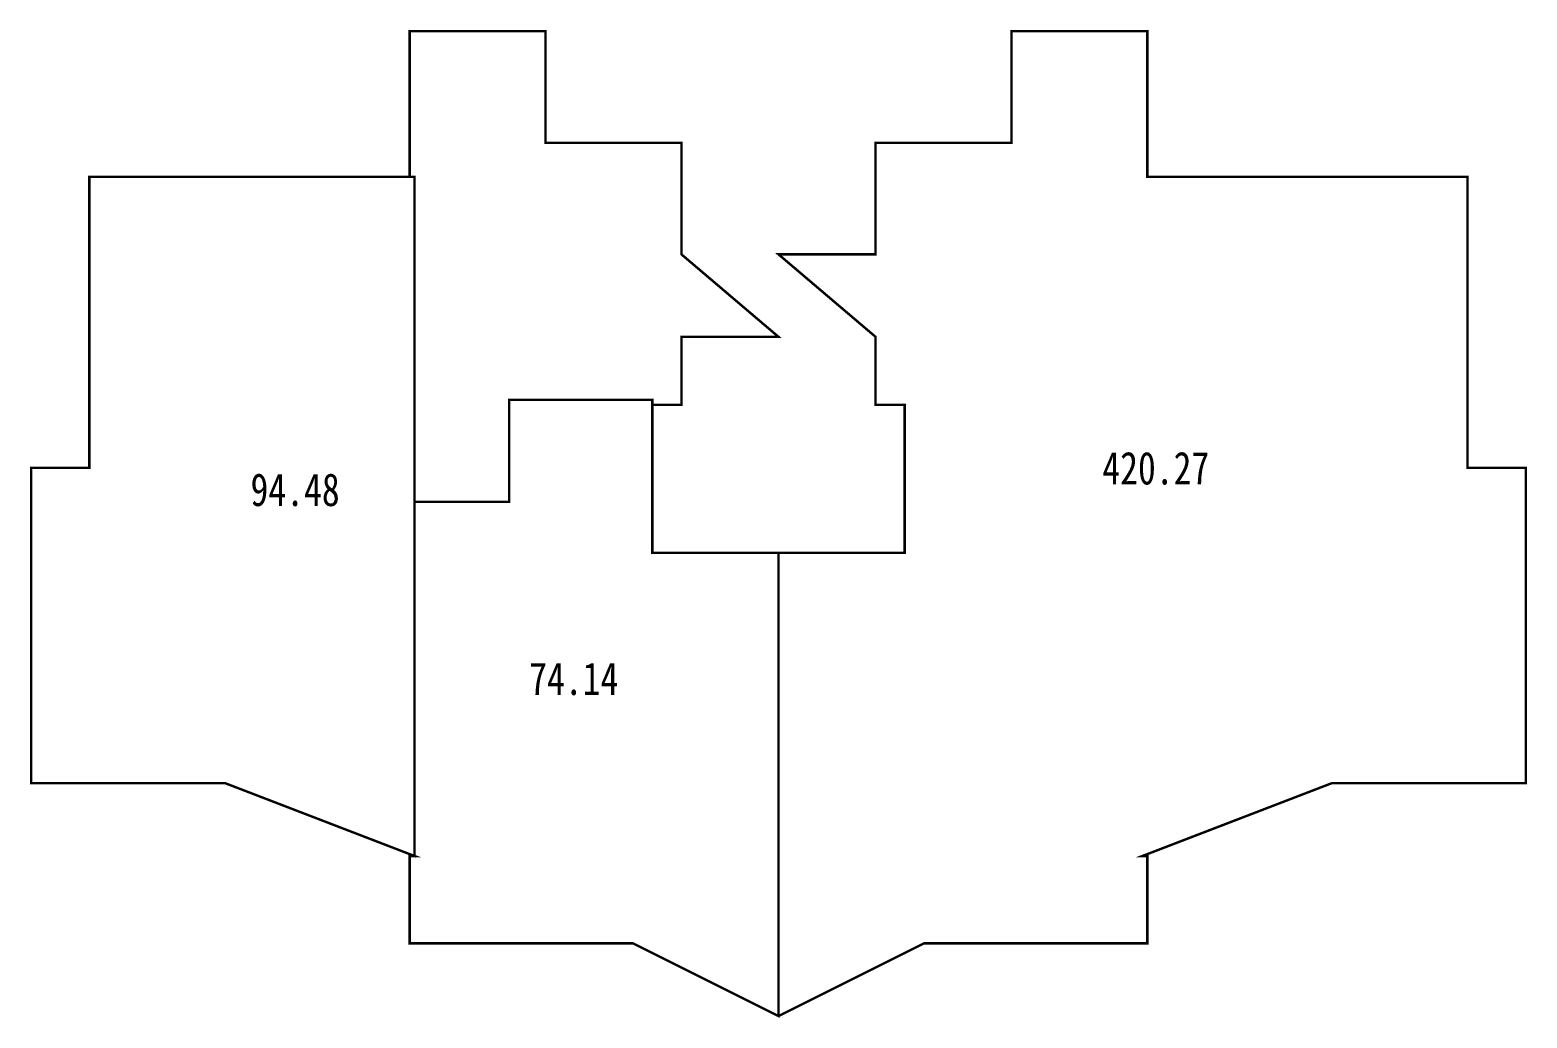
# Model space of a CAD drawing. Extents: x -50262 to 47200, y -9946 to 34604.
# Drawn here: x -50262 to -19412, y 6244 to 26609 of the extents above; entities that cross this region are included whole.
import ezdxf

# ---------------------------------------------------------------- set-up
doc = ezdxf.new("R2010")
doc.units = 0
doc.header["$LTSCALE"] = 1000
doc.header["$MEASUREMENT"] = 0
doc.layers.add('T-DESW', color=35, linetype='CONTINUOUS')
doc.layers.add('看线', color=170, linetype='CONTINUOUS', lineweight=0)
doc.styles.add('-宋体', font='SIMFANG.TTF', dxfattribs={"width": 0.8})

msp = doc.modelspace()

# ---------------------------------------------------------------- linework, layer by layer
at = {"layer": '看线', "color": 1, "const_width": 50}
msp.add_lwpolyline([(-49037, 23584), (-42437, 23584), (-42437, 26584), (-39637, 26584), (-39637, 24284), (-36837, 24284), (-36837, 21984), (-34837, 20284), (-36837, 20284), (-36837, 18884), (-37437, 18884), (-37437, 15834), (-32237, 15834), (-32237, 18884), (-32837, 18884), (-32837, 20284), (-34837, 21984), (-32837, 21984), (-32837, 24284), (-30037, 24284), (-30037, 26584), (-27237, 26584), (-27237, 23584), (-20637, 23584), (-20637, 17584), (-19437, 17584), (-19437, 11084), (-23437, 11084), (-27337, 9584), (-27237, 9584), (-27237, 7784), (-31837, 7784), (-34837, 6284), (-37837, 7784), (-42437, 7784), (-42437, 9584), (-42337, 9584), (-46237, 11084), (-50237, 11084), (-50237, 17584), (-49037, 17584)], close=True, dxfattribs=at)
at = {"layer": '看线', "const_width": 50}
for points in [[(-42437, 23584), (-42437, 26584), (-39637, 26584), (-39637, 24284), (-36837, 24284), (-36837, 21984), (-34837, 20284), (-36837, 20284), (-36837, 18884), (-37437, 18884)], [(-27237, 23584), (-27237, 26584), (-30037, 26584), (-30037, 24284), (-32837, 24284), (-32837, 21984), (-34837, 21984), (-32837, 20284), (-32837, 18884), (-32237, 18884)]]:
    msp.add_lwpolyline(points, dxfattribs=at)
for points in [[(-50237, 17584), (-49037, 17584), (-49037, 23584), (-42337, 23584), (-42337, 9584), (-46237, 11084), (-50237, 11084)], [(-40387, 16884), (-40387, 18984), (-37437, 18984), (-37437, 15834), (-34837, 15834), (-34837, 6284), (-37837, 7784), (-42437, 7784), (-42437, 9584), (-42337, 9584), (-42337, 16884)]]:
    msp.add_lwpolyline(points, close=True, dxfattribs=at)

# ---------------------------------------------------------------- texts
at = {"layer": 'T-DESW', "style": '-宋体', "width": 0.8}
for s, p in [('420.27', (-28164, 17241)), ('94.48', (-45716, 16797)), ('74.14', (-39974, 12902))]:
    msp.add_text(s, height=675, rotation=0, dxfattribs=at).set_placement(p)

doc.saveas('drawing.dxf')
